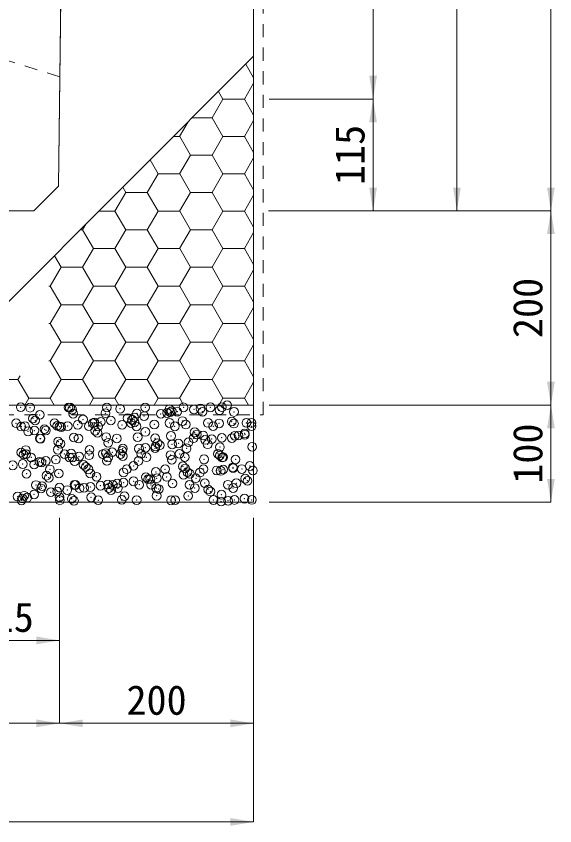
# Model space of a CAD drawing. Units: millimetres at full size. Extents: x 190759 to 276146, y -52712 to -16236.
# Drawn here: x 220332 to 220887, y -31163 to -30330 of the extents above; entities that cross this region are included whole.
import ezdxf
from ezdxf.enums import TextEntityAlignment as Align

# ---------------------------------------------------------------- set-up
doc = ezdxf.new("R2010")
doc.units = ezdxf.units.MM
doc.header["$LTSCALE"] = 18
doc.header["$PDMODE"] = 32
doc.header["$PDSIZE"] = 9
doc.linetypes.add('USER1', pattern=[1.35, 0.75, -0.6])
for name, color, linetype, lineweight in [('寸法線', 7, 'Continuous', 9), ('本体', 2, 'Continuous', 13), ('補助線', 8, 'Continuous', 13), ('ﾊｯﾁﾝｸﾞ', 7, 'Continuous', 5)]:
    doc.layers.add(name, color=color, linetype=linetype, lineweight=lineweight)
doc.styles.add('ＭＳ ゴシック', font='')
doc.styles.get('ＭＳ ゴシック').set_extended_font_data('MS Gothic')

# ---------------------------------------------------------------- blocks, each defined once
blk = doc.blocks.new('filled_arrow')
at = {"color": 0, "linetype": 'Continuous', "lineweight": -2}
blk.add_solid([(7.5, 1.25), (0, 0), (7.5, -1.25)], dxfattribs=at)

msp = doc.modelspace()

# ---------------------------------------------------------------- linework, layer by layer
at = {"layer": '寸法線'}
for p, q in [((220883.09, -30530.01), (220883.09, -29385.01)), ((220699.83, -30415.01), (220699.83, -29515.01)), ((220786.23, -30530.01), (220786.23, -29829.96)), ((220592.75, -30415.01), (220699.83, -30415.01)), ((220592.75, -30415.01), (220699.83, -30415.01)), ((220699.83, -30530.01), (220699.83, -30415.01)), ((220592.24, -30530.01), (220883.09, -30530.01)), ((220592.24, -30530.01), (220786.23, -30530.01)), ((220592.24, -30530.01), (220699.83, -30530.01)), ((220592.24, -30530.01), (220883.09, -30530.01)), ((220883.09, -30730.01), (220883.09, -30530.01)), ((220592.75, -30730.01), (220883.09, -30730.01)), ((220592.75, -30730.01), (220883.09, -30730.01)), ((220883.09, -30830.01), (220883.09, -30730.01)), ((220592.75, -30830.01), (220883.09, -30830.01)), ((220376.75, -30846.01), (220376.75, -30972.34)), ((220376.75, -30846.01), (220376.75, -31057.69)), ((220376.75, -30846.01), (220376.75, -31057.69)), ((220576.75, -30846.01), (220576.75, -31057.69)), ((220576.75, -30846.01), (220576.75, -31159.2)), ((220261.75, -30972.34), (220376.75, -30972.34)), ((219918.75, -31057.69), (220376.75, -31057.69)), ((220376.75, -31057.69), (220576.75, -31057.69)), ((219718.75, -31159.2), (220576.75, -31159.2))]:
    msp.add_line(p, q, dxfattribs=at)
at = {"layer": '本体'}
for p, q in [((220385.25, -29725.01), (220375.65, -30504.61)), ((220350.25, -30530.01), (220375.65, -30504.61)), ((219945.25, -30530.01), (220350.25, -30530.01))]:
    msp.add_line(p, q, dxfattribs=at)
at = {"layer": '本体', "linetype": 'USER1', "lineweight": 9}
msp.add_line((220377.04, -30392.01), (220264.07, -30357.01), dxfattribs=at)
at = {"layer": '補助線'}
msp.add_line((220576.75, -30370.9), (220217.64, -30730.01), dxfattribs=at)
msp.add_lwpolyline([(219911.55, -29829.96), (219919.86, -30504.61), (219945.25, -30530.01), (220350.25, -30530.01), (220375.65, -30504.61), (220383.96, -29829.97), (220576.75, -29829.96), (220576.75, -30730.01), (219718.75, -30730.01), (219718.75, -29829.96)], close=True, dxfattribs=at)
at = {"layer": 'ﾊｯﾁﾝｸﾞ'}
for p, q in [((220576.75, -30392.96), (220568.68, -30378.97)), ((220567.22, -30414.95), (220576.75, -30398.43)), ((220545, -30414.95), (220540.5, -30407.15)), ((220533.88, -30434.19), (220544.99, -30414.95)), ((220545, -30414.95), (220567.22, -30414.95)), ((220576.75, -30431.46), (220567.22, -30414.95)), ((220513.45, -30434.19), (220533.88, -30434.19)), ((220545, -30453.44), (220533.88, -30434.19)), ((220500.54, -30453.44), (220509.2, -30438.45)), ((220567.22, -30453.44), (220576.75, -30436.93)), ((220494.21, -30453.44), (220500.55, -30453.44)), ((220511.66, -30472.69), (220500.55, -30453.44)), ((220533.88, -30472.69), (220544.99, -30453.44)), ((220545, -30453.44), (220567.22, -30453.44)), ((220576.75, -30469.95), (220567.22, -30453.44)), ((220500.54, -30491.93), (220511.66, -30472.69)), ((220511.66, -30472.69), (220533.88, -30472.69)), ((220545, -30491.93), (220533.88, -30472.69)), ((220567.22, -30491.93), (220576.75, -30475.42)), ((220478.32, -30491.93), (220470.05, -30477.6)), ((220467.21, -30511.18), (220478.32, -30491.93)), ((220478.32, -30491.93), (220500.55, -30491.93)), ((220511.66, -30511.18), (220500.55, -30491.93)), ((220533.88, -30511.18), (220544.99, -30491.93)), ((220545, -30491.93), (220567.22, -30491.93)), ((220576.75, -30508.45), (220567.22, -30491.93)), ((220444.98, -30511.18), (220441.86, -30505.78)), ((220433.87, -30530.43), (220444.98, -30511.18)), ((220444.98, -30511.18), (220467.21, -30511.18)), ((220478.32, -30530.43), (220467.21, -30511.18)), ((220500.54, -30530.43), (220511.66, -30511.18)), ((220511.66, -30511.18), (220533.88, -30511.18)), ((220545, -30530.43), (220533.88, -30511.18)), ((220567.22, -30530.43), (220576.75, -30513.92)), ((220417.22, -30530.43), (220433.87, -30530.43)), ((220444.98, -30549.68), (220433.87, -30530.43)), ((220467.21, -30549.68), (220478.32, -30530.43)), ((220478.32, -30530.43), (220500.55, -30530.43)), ((220511.66, -30549.68), (220500.55, -30530.43)), ((220533.88, -30549.68), (220544.99, -30530.43)), ((220545, -30530.43), (220567.22, -30530.43)), ((220576.75, -30546.94), (220567.22, -30530.43)), ((220397.97, -30549.68), (220400.53, -30549.68)), ((220400.53, -30549.68), (220404.03, -30543.62)), ((220411.65, -30568.92), (220400.53, -30549.68)), ((220433.87, -30568.92), (220444.98, -30549.68)), ((220444.98, -30549.68), (220467.21, -30549.68)), ((220478.32, -30568.92), (220467.21, -30549.68)), ((220500.54, -30568.92), (220511.66, -30549.68)), ((220511.66, -30549.68), (220533.88, -30549.68)), ((220545, -30568.92), (220533.88, -30549.68)), ((220567.22, -30568.92), (220576.75, -30552.41)), ((220378.31, -30588.17), (220371.41, -30576.23)), ((220400.53, -30588.17), (220411.64, -30568.92)), ((220411.65, -30568.92), (220433.87, -30568.92)), ((220444.98, -30588.17), (220433.87, -30568.92)), ((220467.21, -30588.17), (220478.32, -30568.92)), ((220478.32, -30568.92), (220500.55, -30568.92)), ((220511.66, -30588.17), (220500.55, -30568.92)), ((220533.88, -30588.17), (220544.99, -30568.92)), ((220545, -30568.92), (220567.22, -30568.92)), ((220576.75, -30585.43), (220567.22, -30568.92)), ((220367.19, -30607.42), (220378.31, -30588.17)), ((220378.31, -30588.17), (220400.53, -30588.17)), ((220411.65, -30607.42), (220400.53, -30588.17)), ((220433.87, -30607.42), (220444.98, -30588.17)), ((220444.98, -30588.17), (220467.21, -30588.17)), ((220478.32, -30607.42), (220467.21, -30588.17)), ((220500.54, -30607.42), (220511.66, -30588.17)), ((220511.66, -30588.17), (220533.88, -30588.17)), ((220545, -30607.42), (220533.88, -30588.17)), ((220567.22, -30607.42), (220576.75, -30590.91)), ((220365.77, -30607.42), (220367.2, -30607.42)), ((220378.31, -30626.67), (220367.2, -30607.42)), ((220400.53, -30626.67), (220411.64, -30607.42)), ((220411.65, -30607.42), (220433.87, -30607.42)), ((220444.98, -30626.67), (220433.87, -30607.42)), ((220467.21, -30626.67), (220478.32, -30607.42)), ((220478.32, -30607.42), (220500.55, -30607.42)), ((220511.66, -30626.67), (220500.55, -30607.42)), ((220533.88, -30626.67), (220544.99, -30607.42)), ((220545, -30607.42), (220567.22, -30607.42)), ((220576.75, -30623.93), (220567.22, -30607.42)), ((220367.19, -30645.91), (220378.31, -30626.67)), ((220378.31, -30626.67), (220400.53, -30626.67)), ((220411.65, -30645.91), (220400.53, -30626.67)), ((220433.87, -30645.91), (220444.98, -30626.67)), ((220444.98, -30626.67), (220467.21, -30626.67)), ((220478.32, -30645.91), (220467.21, -30626.67)), ((220500.54, -30645.91), (220511.66, -30626.67)), ((220511.66, -30626.67), (220533.88, -30626.67)), ((220545, -30645.91), (220533.88, -30626.67)), ((220567.22, -30645.91), (220576.75, -30629.4)), ((220365.77, -30645.91), (220367.2, -30645.91)), ((220378.31, -30665.16), (220367.2, -30645.91)), ((220400.53, -30665.16), (220411.64, -30645.91)), ((220411.65, -30645.91), (220433.87, -30645.91)), ((220444.98, -30665.16), (220433.87, -30645.91)), ((220467.21, -30665.16), (220478.32, -30645.91)), ((220478.32, -30645.91), (220500.55, -30645.91)), ((220511.66, -30665.16), (220500.55, -30645.91)), ((220533.88, -30665.16), (220544.99, -30645.91)), ((220545, -30645.91), (220567.22, -30645.91)), ((220576.75, -30662.42), (220567.22, -30645.91)), ((220367.19, -30684.41), (220378.31, -30665.16)), ((220378.31, -30665.16), (220400.53, -30665.16)), ((220411.65, -30684.41), (220400.53, -30665.16)), ((220433.87, -30684.41), (220444.98, -30665.16)), ((220444.98, -30665.16), (220467.21, -30665.16)), ((220478.32, -30684.41), (220467.21, -30665.16)), ((220500.54, -30684.41), (220511.66, -30665.16)), ((220511.66, -30665.16), (220533.88, -30665.16)), ((220545, -30684.41), (220533.88, -30665.16)), ((220567.22, -30684.41), (220576.75, -30667.9)), ((220365.77, -30684.41), (220367.2, -30684.41)), ((220378.31, -30703.66), (220367.2, -30684.41)), ((220400.53, -30703.66), (220411.64, -30684.41)), ((220411.65, -30684.41), (220433.87, -30684.41)), ((220444.98, -30703.66), (220433.87, -30684.41)), ((220467.21, -30703.66), (220478.32, -30684.41)), ((220478.32, -30684.41), (220500.55, -30684.41)), ((220511.66, -30703.66), (220500.55, -30684.41)), ((220533.88, -30703.66), (220544.99, -30684.41)), ((220545, -30684.41), (220567.22, -30684.41)), ((220576.75, -30700.92), (220567.22, -30684.41)), ((220333.86, -30703.66), (220336.06, -30699.84)), ((220311.63, -30703.66), (220333.86, -30703.66)), ((220344.97, -30722.9), (220333.86, -30703.66)), ((220367.19, -30722.9), (220378.31, -30703.66)), ((220378.31, -30703.66), (220400.53, -30703.66)), ((220411.65, -30722.9), (220400.53, -30703.66)), ((220433.87, -30722.9), (220444.98, -30703.66)), ((220444.98, -30703.66), (220467.21, -30703.66)), ((220478.32, -30722.9), (220467.21, -30703.66)), ((220500.54, -30722.9), (220511.66, -30703.66)), ((220511.66, -30703.66), (220533.88, -30703.66)), ((220545, -30722.9), (220533.88, -30703.66)), ((220567.22, -30722.9), (220576.75, -30706.39)), ((220340.87, -30730.01), (220344.97, -30722.9)), ((220344.97, -30722.9), (220367.2, -30722.9)), ((220371.3, -30730.01), (220367.2, -30722.9)), ((220407.54, -30730.01), (220411.64, -30722.9)), ((220411.65, -30722.9), (220433.87, -30722.9)), ((220437.97, -30730.01), (220433.87, -30722.9)), ((220474.22, -30730.01), (220478.32, -30722.9)), ((220478.32, -30722.9), (220500.55, -30722.9)), ((220504.65, -30730.01), (220500.55, -30722.9)), ((220540.89, -30730.01), (220544.99, -30722.9)), ((220545, -30722.9), (220567.22, -30722.9)), ((220571.32, -30730.01), (220567.22, -30722.9))]:
    msp.add_line(p, q, dxfattribs=at)
at = {"layer": 'ﾊｯﾁﾝｸﾞ', "linetype": 'USER1', "lineweight": 9}
msp.add_lwpolyline([(219911.42, -29819.96), (219708.75, -29819.96), (219708.75, -30740.01), (220586.75, -30740.01), (220586.75, -29819.96), (220384.08, -29819.97)], dxfattribs=at)
at = {"layer": 'ﾊｯﾁﾝｸﾞ', "lineweight": 20}
msp.add_lwpolyline([(219911.55, -29829.96), (219718.75, -29829.96), (219718.75, -30730.01), (220576.75, -30730.01), (220576.75, -29829.96), (220383.96, -29829.97)], dxfattribs=at)
msp.add_lwpolyline([(219718.75, -30730.01), (220576.75, -30730.01), (220576.75, -30830.01), (219718.75, -30830.01)], close=True, dxfattribs=at)
at = {"layer": 'ﾊｯﾁﾝｸﾞ'}
for p in [(220549.47, -30730.06), (220336.75, -30732.23), (220346.37, -30732.64), (220385.92, -30732.57), (220387.56, -30732.67), (220389.91, -30734.81), (220390.76, -30738.87), (220424.01, -30738.45), (220425.47, -30732.5), (220439.13, -30733.79), (220456.49, -30738.61), (220465.02, -30732.43), (220481.1, -30739.06), (220487.71, -30738.19), (220489.95, -30734.23), (220490.8, -30737.37), (220492.29, -30736.37), (220498.03, -30736.83), (220504.57, -30732.36), (220515.28, -30734.56), (220521.89, -30733.69), (220524.04, -30736.95), (220532.22, -30732.33), (220541.52, -30735.35), (220544.12, -30732.29), (220556.53, -30737.1), (220349.39, -30743.81), (220351.73, -30745.96), (220356.46, -30740.11), (220400.95, -30744.94), (220419.34, -30747.19), (220429.66, -30745.83), (220446.91, -30743.56), (220451.77, -30745.37), (220453.52, -30742.69), (220463.85, -30741.33), (220503.34, -30746.49), (220554.16, -30746.93), (220332, -30748.75), (220337.35, -30752.16), (220341.15, -30751.86), (220361.29, -30754.83), (220371.55, -30748.68), (220374.39, -30751.44), (220376.9, -30752.09), (220378.54, -30752.56), (220385.15, -30751.69), (220395.47, -30750.33), (220406.88, -30751.59), (220411.1, -30748.61), (220412.72, -30748.06), (220416.45, -30752.02), (220441.18, -30750.36), (220450.65, -30748.54), (220454.11, -30747.52), (220456, -30751.95), (220474.42, -30749.93), (220490.19, -30748.46), (220495.55, -30751.88), (220506.91, -30750.09), (220529.74, -30748.39), (220535.1, -30751.8), (220541.21, -30748.85), (220556.5, -30749.08), (220569.29, -30748.32), (220574.46, -30748.43), (220574.65, -30751.73), (220344.35, -30757.06), (220350.96, -30756.19), (220362.78, -30756.08), (220391.56, -30763.35), (220413.59, -30756.52), (220415.94, -30758.66), (220424.81, -30762.92), (220457.29, -30763.08), (220465.16, -30757.64), (220491.6, -30761.84), (220515.98, -30758.08), (220518.32, -30760.22), (220524.84, -30761.42), (220543.93, -30763.67), (220554.38, -30764.09), (220557.33, -30761.57), (220561.18, -30761.4), (220567.55, -30759.2), (220567.79, -30760.53), (220356.63, -30764.45), (220357.26, -30764.58), (220375.42, -30767.66), (220377.76, -30769.81), (220396.18, -30764.37), (220426.98, -30768.79), (220435.73, -30764.3), (220475.28, -30764.23), (220477.8, -30769.22), (220480.14, -30771.37), (220492.81, -30770.4), (220499.42, -30769.53), (220509.74, -30768.17), (220514.83, -30764.16), (220526.99, -30765.9), (220529.37, -30770.35), (220533.6, -30765.03), (220337.24, -30778.81), (220341.95, -30776.33), (220342.25, -30780.55), (220375.19, -30775.91), (220381.8, -30780.48), (220388.81, -30779.93), (220407.68, -30776.06), (220421.35, -30780.41), (220424.43, -30779.4), (220431.04, -30778.53), (220439.62, -30780.37), (220441.37, -30777.17), (220441.98, -30774.83), (220458.62, -30774.9), (220460.9, -30780.34), (220465.23, -30774.03), (220475.22, -30774.4), (220475.55, -30772.67), (220500.45, -30780.27), (220507.71, -30774.56), (220540, -30780.19), (220542.01, -30773.32), (220575.26, -30772.9), (220339.58, -30780.96), (220347.61, -30783.97), (220356.06, -30788.4), (220358.06, -30789.05), (220362.67, -30787.53), (220373, -30786.17), (220387.16, -30783.89), (220390.25, -30783.9), (220392.36, -30787.82), (220396.86, -30783.03), (220407.18, -30781.67), (220425.61, -30787.39), (220426.71, -30783.82), (220441.97, -30782.52), (220458.09, -30787.55), (220466.26, -30783.75), (220491.19, -30781.49), (220492.4, -30786.31), (220505.81, -30783.68), (220525.64, -30785.89), (220542.01, -30781.93), (220544.35, -30784.08), (220545.36, -30783.61), (220558.13, -30786.04), (220328.49, -30792.03), (220338.81, -30790.67), (220350.63, -30791.08), (220366.89, -30796.25), (220401.45, -30791.52), (220403.79, -30793.66), (220406.44, -30796.18), (220445.99, -30796.1), (220453.01, -30792.64), (220485.54, -30796.03), (220503.83, -30793.08), (220506.17, -30795.22), (220525.09, -30795.96), (220538.7, -30797.24), (220545.31, -30796.37), (220555.4, -30794.2), (220555.64, -30795.01), (220564.64, -30795.89), (220572.89, -30792.74), (220576.06, -30797.37), (220342.75, -30800.8), (220363.27, -30802.66), (220365.61, -30804.81), (220375.99, -30800.38), (220408.48, -30800.53), (220414.84, -30803.79), (220442.78, -30799.3), (220465.66, -30804.22), (220476.02, -30798.88), (220476.94, -30805.37), (220487.26, -30804.01), (220504.51, -30801.74), (220508.51, -30799.03), (220511.12, -30800.87), (220517.22, -30805.35), (220521.45, -30799.51), (220542.81, -30797.8), (220568.04, -30805.78), (220352.51, -30812.36), (220358.86, -30813.52), (220392.06, -30812.28), (220393.16, -30812.29), (220418.89, -30813.01), (220426.41, -30811.86), (220431.61, -30812.21), (220436.14, -30810.74), (220442.75, -30809.87), (220453.08, -30808.51), (220458.89, -30812.02), (220468, -30806.37), (220470.33, -30806.24), (220471.16, -30812.14), (220493.2, -30810.78), (220510.71, -30812.07), (220526.44, -30810.36), (220550.26, -30812), (220558.93, -30810.51), (220570.38, -30807.93), (220350.52, -30822.01), (220357.87, -30815.77), (220367.77, -30819.74), (220374.38, -30818.87), (220376.66, -30814.93), (220384.71, -30817.51), (220397.42, -30815.7), (220401.96, -30815.24), (220408.57, -30814.37), (220427.48, -30815.37), (220429.82, -30817.51), (220436.96, -30815.62), (220476.51, -30815.55), (220479.04, -30816.49), (220516.06, -30815.48), (220529.86, -30816.93), (220532.2, -30819.07), (220543.61, -30822.27), (220555.61, -30815.41), (220333.59, -30824.24), (220337.6, -30828.12), (220338.48, -30826.08), (220340.2, -30823.37), (220343.55, -30825.27), (220376.79, -30824.85), (220377.15, -30828.05), (220389.3, -30826.52), (220391.64, -30828.66), (220409.28, -30825.01), (220416.7, -30827.98), (220440.87, -30827.64), (220443.58, -30823.77), (220456.24, -30827.91), (220476.82, -30823.35), (220491.69, -30828.08), (220495.79, -30827.84), (220509.31, -30823.5), (220535.34, -30827.76), (220543.25, -30829.2), (220550.41, -30828.58), (220557.02, -30827.71), (220567.34, -30826.35), (220574.89, -30827.69)]:
    msp.add_point(p, dxfattribs=at)

# ---------------------------------------------------------------- block references
at = {"layer": '寸法線', "xscale": 3.2, "yscale": 3.2}
for p, rotation in [((220699.83, -30415.01), 90), ((220699.83, -30415.01), 270), ((220699.83, -30530.01), 90), ((220786.23, -30530.01), 90), ((220883.09, -30530.01), 90), ((220883.09, -30530.01), 270), ((220883.09, -30730.01), 90), ((220883.09, -30730.01), 270), ((220883.09, -30830.01), 90), ((220376.75, -30972.34), 180), ((220376.75, -31057.69), 180), ((220576.75, -31057.69), 180), ((220576.75, -31159.2), 180)]:
    msp.add_blockref('filled_arrow', p, dxfattribs=dict(at, rotation=rotation))
msp.add_blockref('filled_arrow', (220376.75, -31057.69), dxfattribs=at)

# ---------------------------------------------------------------- texts
at = {"layer": '寸法線', "style": 'ＭＳ ゴシック'}
for s, p in [('115', (220675.83, -30472.51)), ('200', (220859.09, -30630.01)), ('100', (220859.09, -30780.01))]:
    msp.add_text(s, height=30.38, rotation=90, dxfattribs=at).set_placement(p, align=Align.MIDDLE_CENTER)
for s, p in [('115', (220319.25, -30948.34)), ('200', (220476.75, -31033.69))]:
    msp.add_text(s, height=30.38, dxfattribs=at).set_placement(p, align=Align.MIDDLE_CENTER)

doc.saveas('drawing.dxf')
